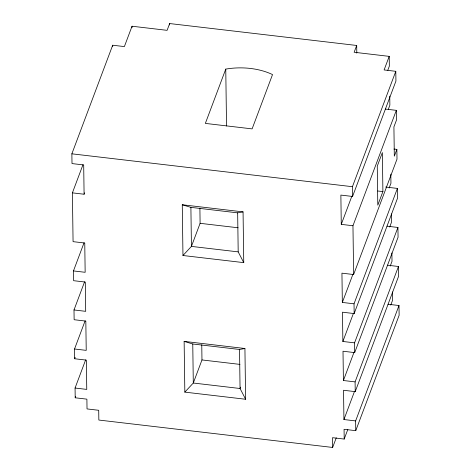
<?xml version="1.0" encoding="UTF-8"?>
<svg xmlns="http://www.w3.org/2000/svg" width="471" height="471" viewBox="0 0 471 471"><rect width="100%" height="100%" fill="white"/><g stroke="black" fill="none" stroke-linecap="round" stroke-linejoin="round"><path stroke-width="0.71" d="M336.265 437.818L332.65 447.45L98.845 420.05L98.716 410.288L87.023 408.922L86.894 399.161L75.201 397.789L75.066 388.033L86.758 389.405L86.358 360.127L74.665 358.755L74.536 348.999L86.222 350.365L85.822 321.092L74.135 319.721L74 309.959L85.693 311.331L85.292 282.058L73.6 280.687L73.47 270.925L85.157 272.297L84.756 243.018L73.07 241.652L72.399 192.857L84.091 194.229L83.691 164.95L72.004 163.578L71.869 153.823L112.687 45.222L124.379 46.588L132.033 26.229L167.105 30.338L169.654 23.55L356.694 45.469L356.8 53.141M72.399 192.857L82.984 164.697M84.091 194.229L84.609 192.851M73.47 270.925L84.05 242.765M74 309.959L84.586 281.799M74.536 348.999L85.121 320.839M74.665 358.755L75.183 357.383M75.066 388.033L85.651 359.873M75.201 397.789L75.719 396.417M225.762 69.102L205.35 123.402L252.109 128.883L272.521 74.583A50.856 29.426 -0.8 0 0 225.762 69.102L226.539 126.01M199.898 208.141L200.104 223.319L191.432 246.398L182.966 255.506L243.754 262.63L243.06 211.885L182.271 204.761L182.966 255.506M201.765 344.766L201.971 359.944L193.298 383.023L184.832 392.125L245.621 399.255L244.926 348.505L184.137 341.381L184.832 392.125M356.694 45.469L354.139 52.257L389.211 56.367L389.346 66.128L387.816 70.203M240.569 387.144L240.057 388.504L245.621 399.255M389.211 56.367L384.106 69.944L395.799 71.315L395.934 81.071L352.561 196.46L340.869 195.088L341.269 224.367L352.962 225.739L396.335 110.349L385.372 109.066M352.561 196.46L352.426 186.704L395.799 71.315M341.269 224.367L351.861 196.183M388.345 109.237L389.876 105.163L389.752 96.102M393.944 149.042L396.865 149.384L394.315 156.172L393.915 126.893L396.464 120.105L396.335 110.349M382.899 191.597L377.795 205.168L377.265 166.133L382.37 152.557L382.899 191.597L377.783 190.996M385.708 187.052L397.4 188.418L354.027 303.807L342.335 302.435L352.932 274.257M342.335 302.435L341.94 273.162L353.627 274.534L397 159.145L396.865 149.384M389.158 187.982L390.948 183.231L390.818 174.17M386.974 226.168L397.93 227.458L354.563 342.841L342.87 341.475L353.462 313.292M342.87 341.475L342.47 312.196L354.163 313.568L397.53 198.179L397.4 188.418M389.694 227.022L391.478 222.271L391.366 213.905M387.503 265.208L398.466 266.492L355.093 381.881L343.406 380.509L353.998 352.326M343.406 380.509L343.006 351.231L354.692 352.602L398.066 237.213L397.93 227.458M390.223 266.056L392.013 261.305L391.896 252.939M388.039 304.242L398.996 305.526L355.629 420.915L343.936 419.543L354.528 391.36M343.936 419.543L343.536 390.265L355.228 391.637L398.601 276.247L398.466 266.492M390.759 305.09L392.543 300.339L392.431 291.973M332.65 447.45L332.514 437.689L344.201 439.06L347.822 429.44M344.201 439.06L344.071 429.305L355.758 430.671L399.131 315.282L398.996 305.526M182.271 204.761L190.896 207.364L237.661 212.845L243.06 211.885M184.137 341.381L192.763 343.989L239.527 349.464L244.926 348.505M71.869 153.823L352.426 186.704M200.104 223.319L238.096 227.776M243.754 262.63L238.191 251.879L191.432 246.398L190.896 207.364M201.971 359.944L239.963 364.395M352.962 225.739L353.627 274.534M354.027 303.807L354.163 313.568M354.563 342.841L354.692 352.602M355.093 381.881L355.228 391.637M355.629 420.915L355.758 430.671M237.661 212.845L238.191 251.879M239.527 349.464L240.057 388.504L193.298 383.023L192.763 343.989M169.654 23.55L169.672 24.945M132.033 26.229L132.051 27.624M112.687 45.222L112.704 46.611"/></g></svg>
